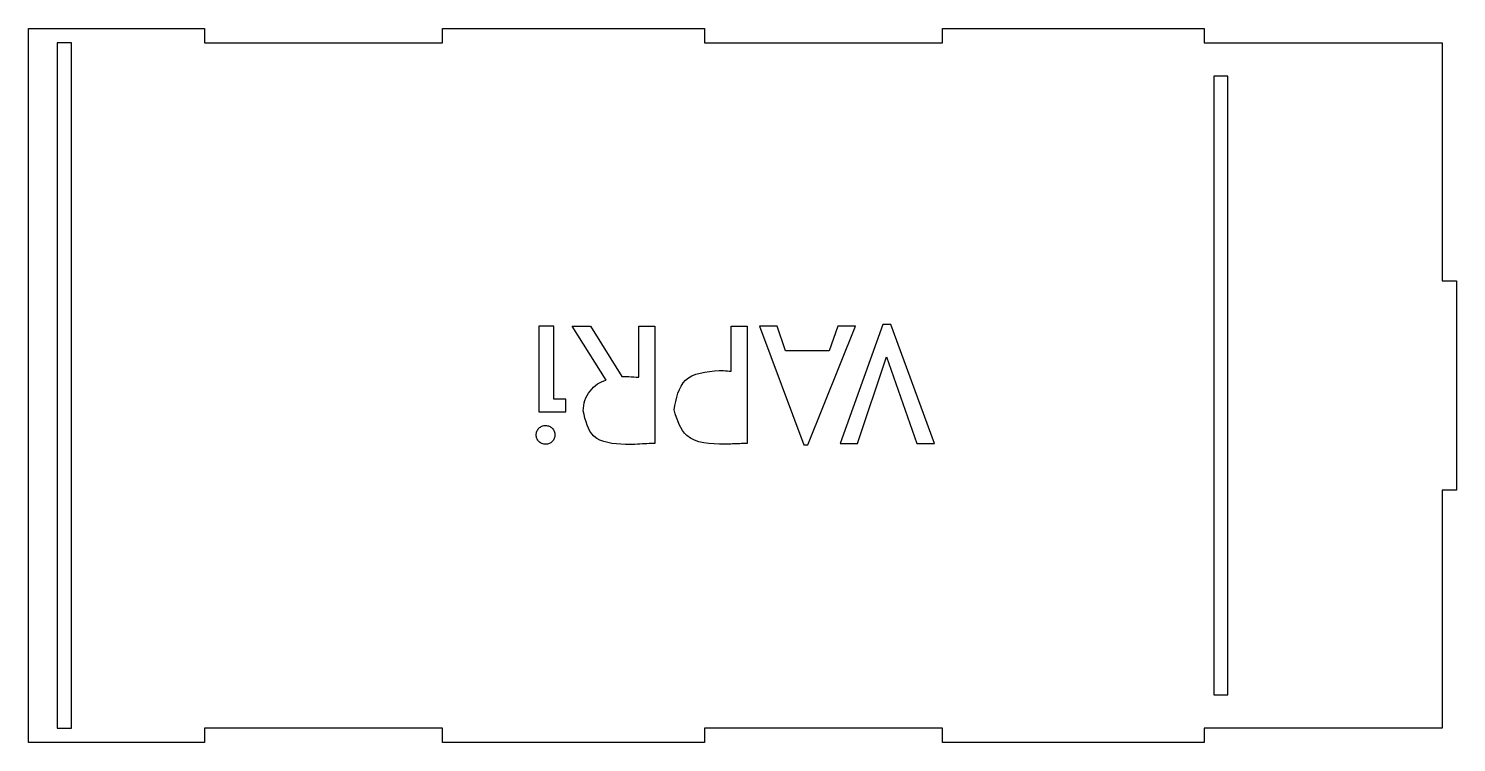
# Model space of a CAD drawing. Header units: millimetres. Extents: x -149 to 152, y -75 to 75.
import ezdxf

# ---------------------------------------------------------------- set-up
doc = ezdxf.new("R2010")
doc.units = ezdxf.units.MM
doc.layers.get('0').update_dxf_attribs({"linetype": 'CONTINUOUS'})

msp = doc.modelspace()

# ---------------------------------------------------------------- linework, layer by layer
for p, q in [((-27.14, 1.15), (-34.29, 12.5)), ((-34.29, 12.5), (-30.44, 12.5)), ((-30.44, 12.5), (-23.86, 1.91)), ((-20.29, 1.74), (-20.29, 12.5)), ((-20.29, 12.5), (-16.92, 12.5)), ((-16.92, 12.5), (-16.92, -12.16)), ((-0.89, 3.01), (-0.89, 12.5)), ((-0.89, 12.5), (2.47, 12.5)), ((2.47, 12.5), (2.47, -12.16))]:
    msp.add_line(p, q)
for points in [[(148.5, 22), (151.5, 22), (151.5, -22), (148.5, -22), (148.5, -72), (98.5, -72), (98.5, -75), (43.5, -75), (43.5, -72), (-6.5, -72), (-6.5, -75), (-61.5, -75), (-61.5, -72), (-111.5, -72), (-111.5, -75), (-148.5, -75), (-148.5, 75), (-111.5, 75), (-111.5, 72), (-61.5, 72), (-61.5, 75), (-6.5, 75), (-6.5, 72), (43.5, 72), (43.5, 75), (98.5, 75), (98.5, 72), (148.5, 72)], [(-142.5, 72), (-142.5, -72), (-139.5, -72), (-139.5, 72)], [(103.5, 65), (100.5, 65), (100.5, -65), (103.5, -65)], [(-41.31, 12.5), (-41.31, -5.53), (-35.64, -5.53), (-35.64, -2.84), (-38.11, -2.84), (-38.11, 12.5)], [(5.07, 12.5), (14.36, -12.5), (15.25, -12.5), (25.27, 12.5), (21.5, 12.5), (19.68, 7.3), (10.51, 7.3), (8.8, 12.5)], [(22.04, -12.16), (25.66, -12.16), (31.77, 6), (38.11, -12.16), (41.85, -12.16), (32.66, 12.84), (30.96, 12.84)]]:
    msp.add_lwpolyline(points, close=True)
for points, knots in [([(-12.88, -5.14), (-12.41, -2.72), (-11.41, 2.4), (-6.15, 2.91), (-3.38, 3.17)], [0, 0, 0, 0, 0.667379, 1.40923, 1.40923, 1.40923, 1.40923]), ([(-3.38, 3.17), (-3.08, 3.16), (-2.25, 3.13), (-1.42, 3.05), (-0.89, 3.01)], [0, 0, 0, 0, 0.0910064, 0.2497586, 0.2497586, 0.2497586, 0.2497586]), ([(-30.54, -1.16), (-30.05, -0.6), (-29.12, 0.47), (-27.78, 0.93), (-27.14, 1.15)], [0, 0, 0, 0, 0.2174366, 0.4178587, 0.4178587, 0.4178587, 0.4178587]), ([(-23.86, 1.91), (-23.37, 1.9), (-22.18, 1.87), (-20.99, 1.79), (-20.29, 1.74)], [0, 0, 0, 0, 0.145684, 0.3573399, 0.3573399, 0.3573399, 0.3573399]), ([(-31.97, -5.35), (-31.91, -4.59), (-31.79, -3.07), (-30.96, -1.8), (-30.54, -1.16)], [0, 0, 0, 0, 0.2236289, 0.4484947, 0.4484947, 0.4484947, 0.4484947]), ([(-23.08, -12.42), (-25.67, -12.24), (-30.41, -11.93), (-31.48, -7.4), (-31.97, -5.35)], [0, 0, 0, 0, 0.689704, 1.264686, 1.264686, 1.264686, 1.264686]), ([(-2.14, -12.33), (-5.24, -12.27), (-10.62, -12.17), (-12.21, -7.23), (-12.88, -5.14)], [0, 0, 0, 0, 0.825358, 1.427667, 1.427667, 1.427667, 1.427667]), ([(-41.85, -10.38), (-41.83, -10.11), (-41.78, -9.59), (-41.44, -9.18), (-41.27, -8.97)], [0, 0, 0, 0, 0.0777565, 0.1553263, 0.1553263, 0.1553263, 0.1553263]), ([(-41.27, -8.97), (-41.07, -8.8), (-40.66, -8.46), (-40.13, -8.42), (-39.87, -8.39)], [0, 0, 0, 0, 0.0775694, 0.1553265, 0.1553265, 0.1553265, 0.1553265]), ([(-39.87, -8.39), (-39.6, -8.42), (-39.08, -8.47), (-38.68, -8.8), (-38.48, -8.97)], [0, 0, 0, 0, 0.076516, 0.1537379, 0.1537379, 0.1537379, 0.1537379]), ([(-38.48, -8.97), (-38.31, -9.18), (-37.97, -9.59), (-37.92, -10.11), (-37.9, -10.38)], [0, 0, 0, 0, 0.0775698, 0.1553265, 0.1553265, 0.1553265, 0.1553265]), ([(-41.27, -11.77), (-41.44, -11.57), (-41.78, -11.16), (-41.83, -10.64), (-41.85, -10.38)], [0, 0, 0, 0, 0.0772213, 0.1537381, 0.1537381, 0.1537381, 0.1537381]), ([(-39.87, -12.35), (-40.13, -12.32), (-40.66, -12.28), (-41.07, -11.94), (-41.27, -11.77)], [0, 0, 0, 0, 0.0777571, 0.1553266, 0.1553266, 0.1553266, 0.1553266]), ([(-38.47, -11.78), (-38.67, -11.94), (-39.08, -12.28), (-39.6, -12.33), (-39.87, -12.35)], [0, 0, 0, 0, 0.0766918, 0.1542037, 0.1542037, 0.1542037, 0.1542037]), ([(-37.9, -10.38), (-37.92, -10.64), (-37.97, -11.17), (-38.3, -11.57), (-38.47, -11.78)], [0, 0, 0, 0, 0.0775109, 0.154204, 0.154204, 0.154204, 0.154204]), ([(-19.54, -12.29), (-20.24, -12.33), (-21.42, -12.39), (-22.6, -12.41), (-23.08, -12.42)], [0, 0, 0, 0, 0.2104402, 0.3546245, 0.3546245, 0.3546245, 0.3546245]), ([(-16.92, -12.16), (-17.17, -12.17), (-18.04, -12.21), (-18.91, -12.26), (-19.54, -12.29)], [0, 0, 0, 0, 0.0747718, 0.2620907, 0.2620907, 0.2620907, 0.2620907]), ([(2.47, -12.16), (1.45, -12.21), (-0.08, -12.28), (-1.62, -12.32), (-2.14, -12.33)], [0, 0, 0, 0, 0.3066575, 0.4615971, 0.4615971, 0.4615971, 0.4615971])]:
    msp.add_open_spline(points, degree=3, knots=knots)

doc.saveas('drawing.dxf')
